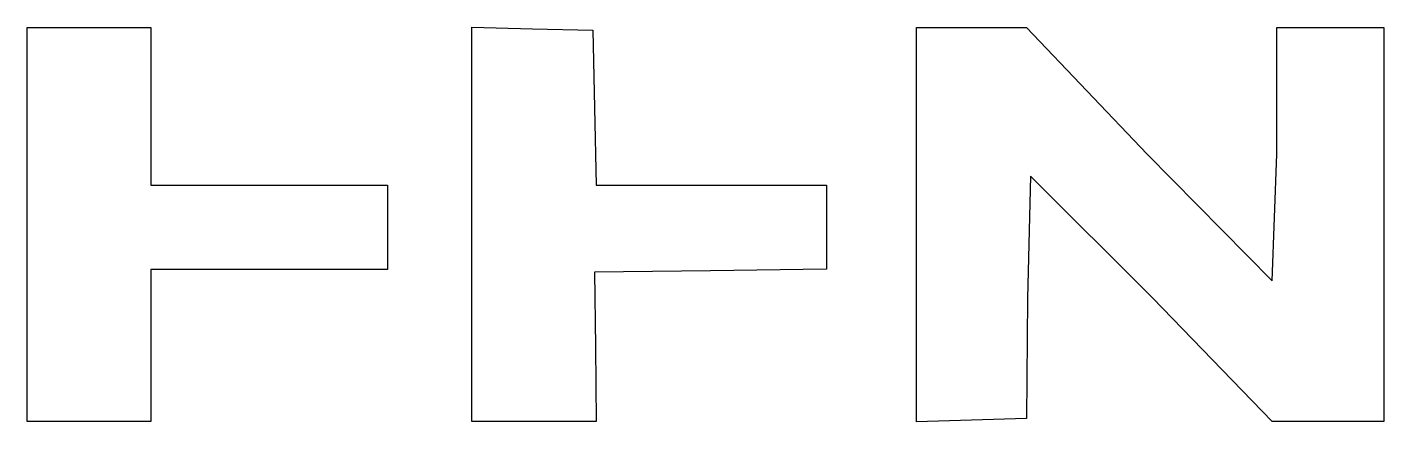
# Model space of a CAD drawing. Extents: x 0 to 20.4, y 0 to 5.9.
import ezdxf

# ---------------------------------------------------------------- set-up
doc = ezdxf.new("R2010")
doc.units = 0

msp = doc.modelspace()

# ---------------------------------------------------------------- linework, layer by layer
at = {"layer": 'Layer 1', "color": 7}
for points in [[(-0.000004, 2.969476), (-0.000004, 5.932806), (0.931328, 5.932806), (1.86266, 5.932806), (1.86266, 4.747474), (1.86266, 3.562142), (3.640658, 3.562142), (5.418655, 3.562142), (5.418655, 2.927143), (5.418655, 2.292144), (3.640658, 2.292144), (1.86266, 2.292144), (1.86266, 1.149145), (1.86266, 0.006147), (0.931328, 0.006147), (-0.000004, 0.006147), (-0.000004, 2.969476)], [(6.688654, 2.972342), (6.688654, 5.938535), (7.598819, 5.914503), (8.508985, 5.890471), (8.532541, 4.726305), (8.556096, 3.56214), (10.289372, 3.56214), (12.022647, 3.56214), (12.022647, 2.928859), (12.022647, 2.295577), (10.27755, 2.272694), (8.532453, 2.24981), (8.54605, 1.127978), (8.559647, 0.006146), (7.624151, 0.006146), (6.688654, 0.006146), (6.688654, 2.972342)], [(13.377312, 2.966412), (13.377312, 5.932806), (14.202811, 5.932092), (15.02831, 5.931377), (16.843209, 4.027086), (18.72704, 2.122794), (18.795972, 4.027791), (18.795972, 5.932789), (19.600304, 5.932789), (20.404637, 5.932789), (20.404637, 2.969459), (20.404637, 0.00613), (19.564615, 0.00613), (18.724594, 0.00613), (16.923796, 1.866749), (15.091975, 3.696346), (15.044632, 1.856893), (15.028309, 0.04848), (14.20281, 0.024247), (13.377311, 0.000014), (13.377312, 2.966412)]]:
    msp.add_lwpolyline(points, dxfattribs=at)

doc.saveas('drawing.dxf')
